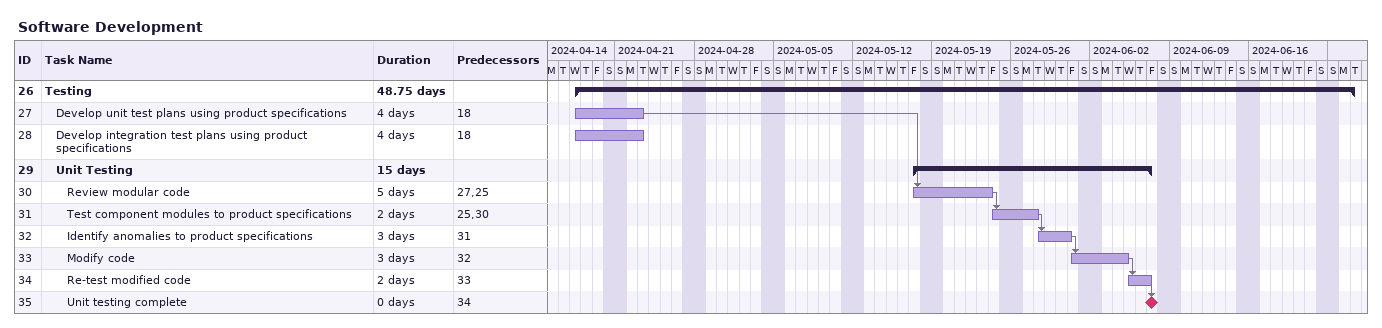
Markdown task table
Software Development

| ID | Level | Task | Duration | Start | Finish | Predecessors |
|---|---|---|---|---|---|---|
| 26 | 1 | **Testing** | 48.75d | 2024-04-17 | 2024-06-25 |  |
| 27 | 2 | Develop unit test plans using product specifications | 4d | 2024-04-17 | 2024-04-23 | 18 |
| 28 | 2 | Develop integration test plans using product specifications | 4d | 2024-04-17 | 2024-04-23 | 18 |
| 29 | 2 | **Unit Testing** | 15d | 2024-05-17 | 2024-06-07 |  |
| 30 | 3 | Review modular code | 5d | 2024-05-17 | 2024-05-24 | 27, 25 |
| 31 | 3 | Test component modules to product specifications | 2d | 2024-05-24 | 2024-05-28 | 25, 30 |
| 32 | 3 | Identify anomalies to product specifications | 3d | 2024-05-28 | 2024-05-31 | 31 |
| 33 | 3 | Modify code | 3d | 2024-05-31 | 2024-06-05 | 32 |
| 34 | 3 | Re-test modified code | 2d | 2024-06-05 | 2024-06-07 | 33 |
| 35 | 3 | Unit testing complete | 0d | 2024-06-07 | 2024-06-07 | 34 |
